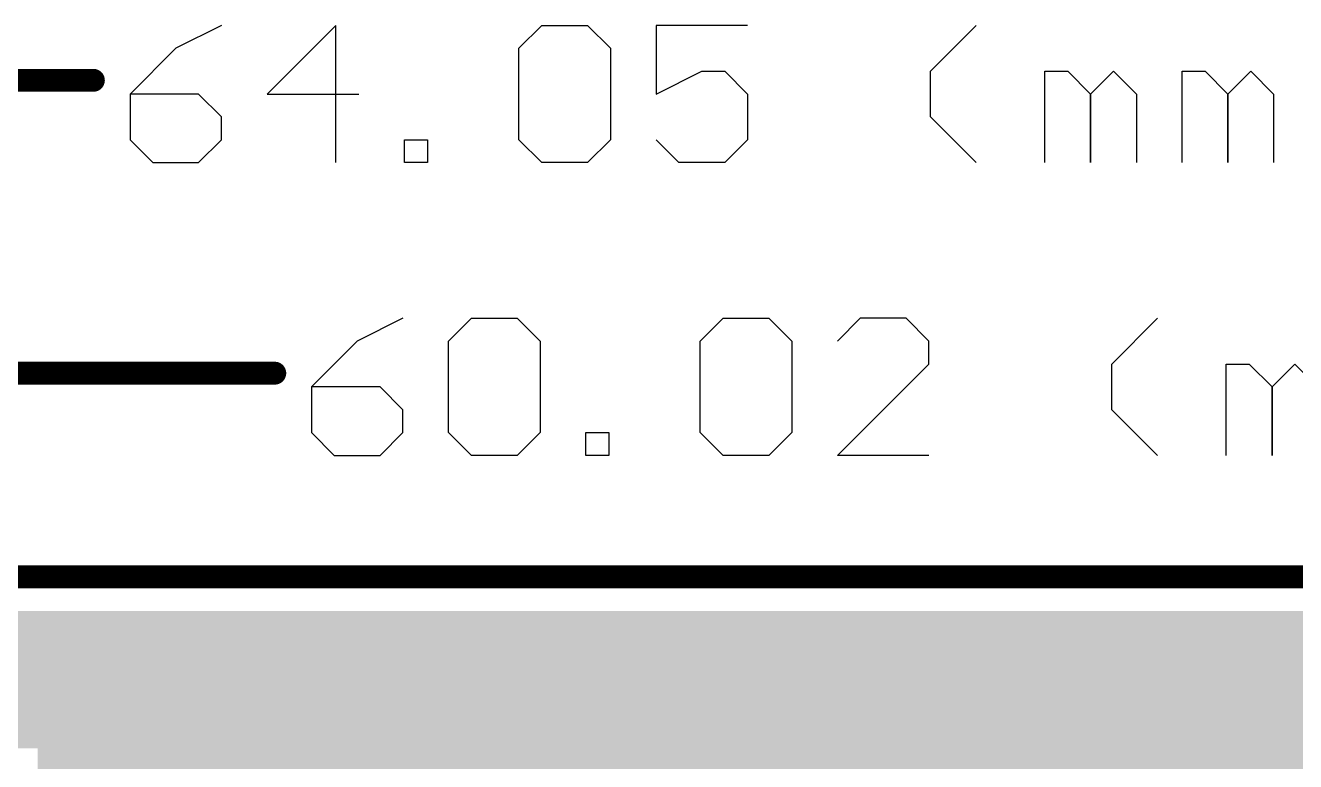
# Model space of a CAD drawing. Header units: millimetres. Extents: x 0.84 to 3.53, y 1.94 to 3.84.
# Drawn here: x 1.772 to 2.327, y 3.522 to 3.844 of the extents above; entities that cross this region are included whole.
import ezdxf

# ---------------------------------------------------------------- set-up
doc = ezdxf.new("R2010")
doc.units = ezdxf.units.MM
doc.header["$MEASUREMENT"] = 0
for name, color, linetype in [('Mechanical1', 6, 'Continuous'), ('Mechanical2', 216, 'Continuous'), ('TopLayer', 1, 'Continuous')]:
    doc.layers.add(name, color=color, linetype=linetype)

msp = doc.modelspace()

# ---------------------------------------------------------------- linework, layer by layer
at = {"layer": 'Mechanical1'}
for p, q in [((1.8573027, 3.8439903), (1.8373091, 3.8339935)), ((1.9072865, 3.8439903), (1.8772962, 3.814)), ((1.9072865, 3.7840097), (1.9072865, 3.8439903)), ((1.9872606, 3.8339935), (1.9972574, 3.8439903)), ((1.9972574, 3.8439903), (2.0172509, 3.8439903)), ((2.0172509, 3.8439903), (2.0272477, 3.8339935)), ((2.0872283, 3.8439903), (2.0472412, 3.8439903)), ((2.0472412, 3.8439903), (2.0472412, 3.814)), ((2.1672024, 3.8239968), (2.1871959, 3.8439903)), ((1.8373091, 3.8339935), (1.8173156, 3.814)), ((1.9872606, 3.7940065), (1.9872606, 3.8339935)), ((2.0272477, 3.8339935), (2.0272477, 3.7940065)), ((2.0472412, 3.814), (2.0672347, 3.8239968)), ((2.0672347, 3.8239968), (2.0772315, 3.8239968)), ((2.0772315, 3.8239968), (2.0872283, 3.814)), ((2.1672024, 3.8040032), (2.1672024, 3.8239968)), ((2.2171862, 3.7840097), (2.2171862, 3.8239968)), ((2.2171862, 3.8239968), (2.227183, 3.8239968)), ((2.227183, 3.8239968), (2.2371797, 3.814)), ((2.2371797, 3.814), (2.2471765, 3.8239968)), ((2.2471765, 3.8239968), (2.2571733, 3.814)), ((2.2771668, 3.7840097), (2.2771668, 3.8239968)), ((2.2771668, 3.8239968), (2.2871636, 3.8239968)), ((2.2871636, 3.8239968), (2.2971603, 3.814)), ((2.2971603, 3.814), (2.3071571, 3.8239968)), ((2.3071571, 3.8239968), (2.3171539, 3.814)), ((1.8173156, 3.814), (1.8173156, 3.7940065)), ((1.8473059, 3.814), (1.8173156, 3.814)), ((1.8573027, 3.8040032), (1.8473059, 3.814)), ((1.8772962, 3.814), (1.9172833, 3.814)), ((2.0872283, 3.814), (2.0872283, 3.7940065)), ((2.2371797, 3.814), (2.2371797, 3.7840097)), ((2.2371797, 3.7840097), (2.2371797, 3.814)), ((2.2571733, 3.814), (2.2571733, 3.7840097)), ((2.2971603, 3.814), (2.2971603, 3.7840097)), ((2.2971603, 3.7840097), (2.2971603, 3.814)), ((2.3171539, 3.814), (2.3171539, 3.7840097)), ((1.8573027, 3.7940065), (1.8573027, 3.8040032)), ((2.1871959, 3.7840097), (2.1672024, 3.8040032)), ((1.8173156, 3.7940065), (1.8273124, 3.7840097)), ((1.8473059, 3.7840097), (1.8573027, 3.7940065)), ((1.9372768, 3.7840097), (1.9372768, 3.7940065)), ((1.9372768, 3.7940065), (1.9472736, 3.7940065)), ((1.9472736, 3.7940065), (1.9472736, 3.7840097)), ((1.9972574, 3.7840097), (1.9872606, 3.7940065)), ((2.0272477, 3.7940065), (2.0172509, 3.7840097)), ((2.057238, 3.7840097), (2.0472412, 3.7940065)), ((2.0872283, 3.7940065), (2.0772315, 3.7840097)), ((1.8273124, 3.7840097), (1.8473059, 3.7840097)), ((1.9472736, 3.7840097), (1.9372768, 3.7840097)), ((2.0172509, 3.7840097), (1.9972574, 3.7840097)), ((2.0772315, 3.7840097), (2.057238, 3.7840097)), ((1.9365743, 3.7159903), (1.9165807, 3.7059935)), ((1.9565678, 3.7059935), (1.9665646, 3.7159903)), ((1.9665646, 3.7159903), (1.9865581, 3.7159903)), ((1.9865581, 3.7159903), (1.9965549, 3.7059935)), ((2.0665322, 3.7059935), (2.076529, 3.7159903)), ((2.076529, 3.7159903), (2.0965225, 3.7159903)), ((2.0965225, 3.7159903), (2.1065193, 3.7059935)), ((2.1365096, 3.7159903), (2.1265128, 3.7059935)), ((2.1565031, 3.7159903), (2.1365096, 3.7159903)), ((2.1664999, 3.7059935), (2.1565031, 3.7159903)), ((2.246474, 3.6959968), (2.2664675, 3.7159903)), ((1.9165807, 3.7059935), (1.8965872, 3.686)), ((1.9565678, 3.6660065), (1.9565678, 3.7059935)), ((1.9965549, 3.7059935), (1.9965549, 3.6660065)), ((2.0665322, 3.6660065), (2.0665322, 3.7059935)), ((2.1065193, 3.7059935), (2.1065193, 3.6660065)), ((2.1664999, 3.6959968), (2.1664999, 3.7059935)), ((2.1265128, 3.6560097), (2.1664999, 3.6959968)), ((2.246474, 3.6760032), (2.246474, 3.6959968)), ((2.2964578, 3.6560097), (2.2964578, 3.6959968)), ((2.2964578, 3.6959968), (2.3064546, 3.6959968)), ((2.3064546, 3.6959968), (2.3164513, 3.686)), ((2.3164513, 3.686), (2.3264481, 3.6959968)), ((2.3264481, 3.6959968), (2.3364449, 3.686)), ((1.8965872, 3.686), (1.8965872, 3.6660065)), ((1.9265775, 3.686), (1.8965872, 3.686)), ((1.9365743, 3.6760032), (1.9265775, 3.686)), ((2.3164513, 3.686), (2.3164513, 3.6560097)), ((2.3164513, 3.6560097), (2.3164513, 3.686)), ((1.9365743, 3.6660065), (1.9365743, 3.6760032)), ((2.2664675, 3.6560097), (2.246474, 3.6760032)), ((1.8965872, 3.6660065), (1.906584, 3.6560097)), ((1.9265775, 3.6560097), (1.9365743, 3.6660065)), ((1.9665646, 3.6560097), (1.9565678, 3.6660065)), ((1.9965549, 3.6660065), (1.9865581, 3.6560097)), ((2.0165484, 3.6560097), (2.0165484, 3.6660065)), ((2.0165484, 3.6660065), (2.0265452, 3.6660065)), ((2.0265452, 3.6660065), (2.0265452, 3.6560097)), ((2.076529, 3.6560097), (2.0665322, 3.6660065)), ((2.1065193, 3.6660065), (2.0965225, 3.6560097)), ((1.906584, 3.6560097), (1.9265775, 3.6560097)), ((1.9865581, 3.6560097), (1.9665646, 3.6560097)), ((2.0265452, 3.6560097), (2.0165484, 3.6560097)), ((2.0965225, 3.6560097), (2.076529, 3.6560097)), ((2.1664999, 3.6560097), (2.1265128, 3.6560097))]:
    msp.add_line(p, q, dxfattribs=at)
at = {"layer": 'Mechanical1', "const_width": 0.01}
for points in [[(0.8424567, 3.82), (1.8013156, 3.82)], [(1.001, 3.692), (1.8805872, 3.692)]]:
    msp.add_lwpolyline(points, dxfattribs=at)
at = {"layer": 'Mechanical1', "const_width": 0.005}
for points in [[(1.7988156, 3.82, 1), (1.8038156, 3.82, 1)], [(1.8780872, 3.692, 1), (1.8830872, 3.692, 1)]]:
    msp.add_lwpolyline(points, format="xyb", close=True, dxfattribs=at)
at = {"layer": 'Mechanical2', "const_width": 0.01}
msp.add_lwpolyline([(1.001, 3.6029998), (3.3639998, 3.6029998)], dxfattribs=at)
at = {"layer": 'TopLayer'}
for points in [[(1.792, 3.528), (1.792, 3.588), (1.611, 3.528), (1.611, 3.588)], [(2.522, 3.508), (2.522, 3.588), (1.777, 3.508), (1.777, 3.588)]]:
    msp.add_solid(points, dxfattribs=at)

doc.saveas('drawing.dxf')
